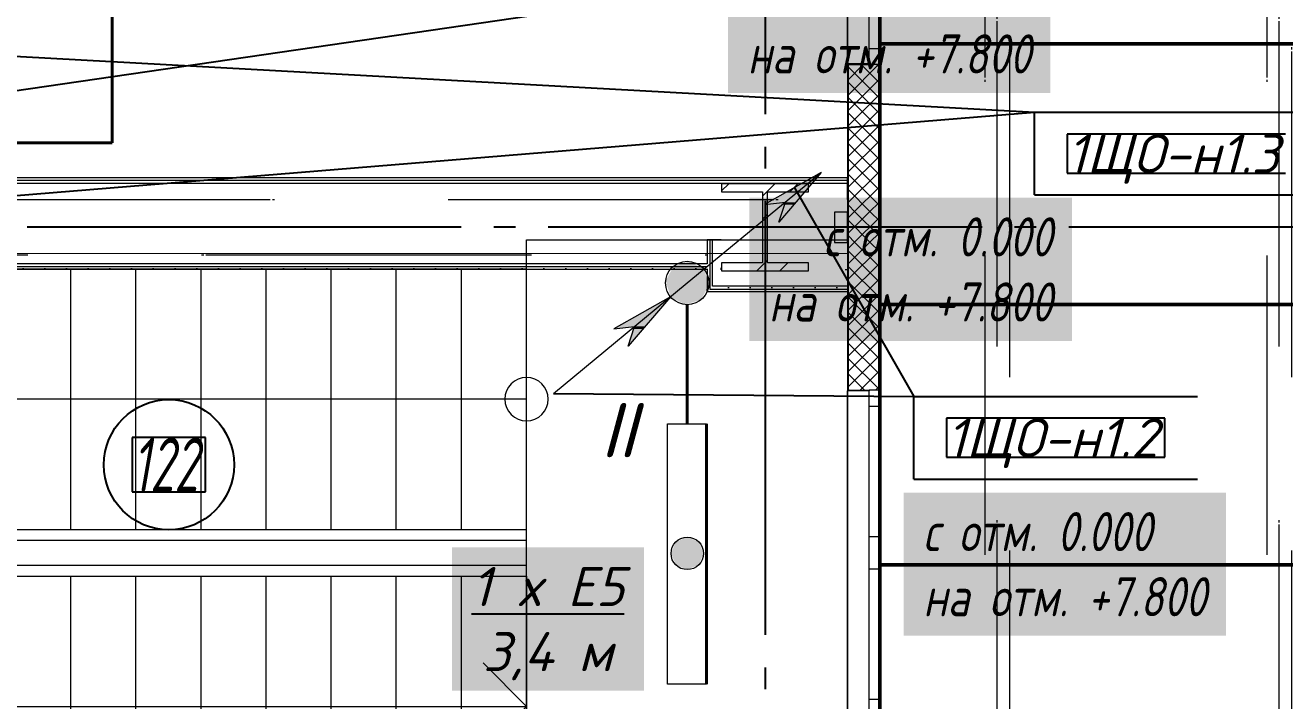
# Model space of a CAD drawing. Header units: millimetres. Extents: x 0 to 1286, y 0 to 420.
# Drawn here: x 550.1 to 608.1, y 227.8 to 258.9 of the extents above; entities that cross this region are included whole.
import ezdxf

# ---------------------------------------------------------------- set-up
doc = ezdxf.new("R2010")
doc.units = ezdxf.units.MM
doc.linetypes.add('ГОСТ 2.303 5', pattern=[24, 20, -1.5, 1, -1.5])
doc.linetypes.add('СПКБ-0000-000-АР#002$0$Achse', pattern=[2300, 0, -800, 1500, 0])
for name, color, linetype in [('Viewport1ForCustomObjects_0', 7, 'Continuous'), ('Viewport2ForCustomObjects_0', 7, 'Continuous'), ('Номер помещения', 7, 'Continuous'), ('СПКБ-0000-000-АР#002$0$Колонны новые', 7, 'Continuous'), ('СПКБ-0000-000-АР#002$0$Лестница', 7, 'Continuous'), ('СПКБ-0000-000-АР#002$0$Оболочка - Крыша', 7, 'Continuous'), ('СПКБ-0000-000-АР#002$0$Окна ArchiCAD', 7, 'Continuous'), ('СПКБ-0000-000-АР#002$0$Перекрытие', 7, 'Continuous'), ('СПКБ-0000-000-АР#002$0$Перекрытие новые', 7, 'Continuous'), ('СПКБ-0000-000-АР#002$0$Стены', 7, 'Continuous'), ('СПКБ-0000-000-АР#002$0$Фахверк', 7, 'Continuous'), ('Строительные оси', 7, 'Continuous'), ('ЭО_АВАРИЙНОЕ ОСВЕЩЕНИЕ', 7, 'Continuous'), ('ЭО_РАБОЧЕЕ ОСВЕЩЕНИЕ', 7, 'Continuous')]:
    doc.layers.add(name, color=color, linetype=linetype)
for name, color, linetype, lineweight in [('СПКБ-0000-000-АР#002$0$0_Ном._пера__20', 1, 'Continuous', 20), ('СПКБ-0000-000-АР#002$0$Балка_Ном._пера__2', 8, 'Continuous', 15), ('СПКБ-0000-000-АР#002$0$Колонны новые_Ном._пера__20', 1, 'Continuous', 20), ('СПКБ-0000-000-АР#002$0$Лестница_Ном._пера__20', 1, 'Continuous', 20), ('СПКБ-0000-000-АР#002$0$Окна ArchiCAD_Ном._пера__6', 5, 'Continuous', 9), ('СПКБ-0000-000-АР#002$0$Перекрытие_Ном._пера__20', 1, 'Continuous', 20), ('СПКБ-0000-000-АР#002$0$Стены_Ном._пера__1', 7, 'Continuous', 13), ('СПКБ-0000-000-АР#002$0$Стены_Ном._пера__20', 1, 'Continuous', 20), ('СПКБ-0000-000-АР#002$0$Стены_Ном._пера__6', 5, 'Continuous', 9), ('СПКБ-0000-000-АР#002$0$Фахверк_Ном._пера__1', 7, 'Continuous', 13)]:
    doc.layers.add(name, color=color, linetype=linetype, lineweight=lineweight)
for name, color, linetype, lineweight, true_color in [('СПКБ-0000-000-АР#002$0$Колонны новые_Ном._пера__108', 7, 'Continuous', 13, 0xfd8379), ('СПКБ-0000-000-АР#002$0$Оболочка - Крыша_Ном._пера__4', 7, 'Continuous', 50, 0x029e21), ('СПКБ-0000-000-АР#002$0$Окна ArchiCAD_Ном._пера__68', 7, 'Continuous', 20, 0xfd4435), ('СПКБ-0000-000-АР#002$0$Перекрытие новые_Ном._пера__161', 7, 'Continuous', 13, 0xe11606), ('СПКБ-0000-000-АР#002$0$Стены_Ном._пера__68', 7, 'Continuous', 20, 0xfd4435), ('СПКБ-0000-000-АР#002$0$Фахверк_Ном._пера__102', 7, 'Continuous', 13, 0xcccccc)]:
    doc.layers.add(name, color=color, linetype=linetype, lineweight=lineweight, true_color=true_color)
doc.styles.add('1.8', font='isocpeui.ttf', dxfattribs={"height": 1.8})
doc.styles.add('2.5', font='isocpeui.ttf')
doc.styles.add('CustomTextStyle127', font='isocpeui.ttf', dxfattribs={"height": 1.8})
doc.styles.add('CustomTextStyle131', font='isocpeui.ttf', dxfattribs={"height": 1.8})
doc.styles.add('CustomTextStyle54', font='isocpeui.ttf', dxfattribs={"width": 0.651774, "height": 2.5})
pattern_1 = [(45, (0, 0), (-35.35534, 35.35534), []), (135, (0, 0), (35.35534, 35.35534), [])]
pattern_2 = [(0, (0, 0), (0, 173.2051), [0, -100]), (0, (50, 86.6), (0, 173.2051), [0, -100])]

# ---------------------------------------------------------------- blocks, each defined once
blk = doc.blocks.new('*E728')
at = {"layer": 'Номер помещения', "color": 7, "linetype": 'Continuous', "true_color": 0xffffff}
for p, q in [((220.651, 119.166), (217.276, 119.166)), ((217.276, 119.166), (217.276, 116.666)), ((220.651, 116.666), (220.651, 119.166)), ((217.276, 116.666), (220.651, 116.666)), ((217.276, 116.666), (217.276, 116.666))]:
    blk.add_line(p, q, dxfattribs=at)
at = {"layer": 'Номер помещения', "color": 6, "linetype": 'Continuous'}
blk.add_circle((218.964, 117.916), 3, dxfattribs=at)
at = {"layer": 'Строительные оси', "color": 3, "linetype": 'ГОСТ 2.303 5', "lineweight": 25}
for p, q in [((246.431, 202.072), (246.431, -45.143)), ((280.431, 128.857), (-283.569, 128.857))]:
    blk.add_line(p, q, dxfattribs=at)
at = {"layer": 'ЭО_РАБОЧЕЕ ОСВЕЩЕНИЕ', "color": 5, "lineweight": 40}
for p, q in [((216.341, 142.043), (216.341, 132.748)), ((216.341, 132.748), (186.681, 132.752)), ((242.849, 119.795), (242.849, 125.29)), ((243.734, 119.795), (243.734, 107.795))]:
    blk.add_line(p, q, dxfattribs=at)
at = {"layer": 'ЭО_РАБОЧЕЕ ОСВЕЩЕНИЕ', "color": 7, "lineweight": 0}
for p, q in [((242.849, 126.29), (249.022, 131.379)), ((249.022, 131.379), (246.411, 129.901)), ((249.022, 131.379), (247.074, 129.097)), ((246.411, 129.901), (247.368, 130.015)), ((247.074, 129.097), (247.368, 130.015)), ((236.677, 121.2), (242.849, 126.29)), ((242.078, 125.653), (239.467, 124.176)), ((242.078, 125.653), (240.13, 123.372)), ((239.467, 124.176), (240.424, 124.29)), ((240.13, 123.372), (240.424, 124.29)), ((241.934, 107.795), (241.934, 119.795)), ((241.934, 119.795), (243.734, 119.795)), ((243.734, 107.795), (241.934, 107.795))]:
    blk.add_line(p, q, dxfattribs=at)
for centre, radius in [((242.849, 126.29), 1), ((242.849, 113.83), 0.75)]:
    blk.add_circle(centre, radius, dxfattribs=at)
at = {"layer": 'ЭО_РАБОЧЕЕ ОСВЕЩЕНИЕ', "color": 5, "lineweight": 0}
for points in [[(249.022, 131.379), (246.612, 130.015), (247.368, 130.015)], [(249.022, 131.379), (247.368, 130.015), (247.857, 130.015)], [(246.612, 130.015), (247.368, 130.015), (246.411, 129.901)], [(247.368, 130.015), (247.331, 129.901), (247.76, 129.901)], [(247.368, 130.015), (247.857, 130.015), (247.76, 129.901)], [(247.331, 129.901), (247.76, 129.901), (247.074, 129.097)], [(242.078, 125.653), (239.668, 124.29), (240.424, 124.29)], [(242.078, 125.653), (240.424, 124.29), (240.913, 124.29)], [(239.668, 124.29), (240.424, 124.29), (239.467, 124.176)], [(240.424, 124.29), (240.387, 124.176), (240.816, 124.176)], [(240.424, 124.29), (240.913, 124.29), (240.816, 124.176)], [(240.387, 124.176), (240.816, 124.176), (240.13, 123.372)], [(242.319, 114.36), (242.099, 113.83), (243.599, 113.83)], [(242.849, 114.58), (242.319, 114.36), (243.38, 114.36)], [(242.319, 114.36), (243.38, 114.36), (243.599, 113.83)], [(242.099, 113.83), (242.319, 113.3), (243.38, 113.3)], [(242.099, 113.83), (243.599, 113.83), (243.38, 113.3)], [(242.319, 113.3), (243.38, 113.3), (242.849, 113.08)]]:
    blk.add_solid(points, dxfattribs=at)
at = {"layer": 'ЭО_РАБОЧЕЕ ОСВЕЩЕНИЕ', "color": 5, "lineweight": 40}
for points in [[(242.945, 127.285), (242.213, 127.061), (243.366, 127.061)], [(242.141, 126.926), (241.854, 126.385), (243.786, 126.385)], [(242.213, 127.061), (242.141, 126.926), (243.621, 126.926)], [(242.141, 126.926), (243.621, 126.926), (243.786, 126.385)], [(242.213, 127.061), (243.366, 127.061), (243.621, 126.926)], [(241.854, 126.385), (241.912, 126.194), (243.845, 126.194)], [(241.854, 126.385), (243.786, 126.385), (243.845, 126.194)], [(241.912, 126.194), (242.078, 125.653), (243.557, 125.653)], [(241.912, 126.194), (243.845, 126.194), (243.557, 125.653)], [(242.078, 125.653), (242.332, 125.518), (243.485, 125.518)], [(242.078, 125.653), (243.557, 125.653), (243.485, 125.518)], [(242.332, 125.518), (243.485, 125.518), (242.754, 125.294)]]:
    blk.add_solid(points, dxfattribs=at)
at = {"layer": 'Номер помещения', "linetype": 'Continuous', "style": 'CustomTextStyle54', "width": 0.651774}
blk.add_text('122', height=2.5, dxfattribs=at).set_placement((217.276, 116.666))
blk = doc.blocks.new('СПКБ-0000-000-АР#002$0$Перекрытие_1', base_point=(-24406.7, -2530.4))
at = {"layer": 'СПКБ-0000-000-АР#002$0$Перекрытие новые_Ном._пера__161', "color": 12, "linetype": 'Continuous', "lineweight": 13, "true_color": 0xe11606, "flags": 128}
blk.add_lwpolyline([(-17956.9, 25286.1), (17852.7, 25286.1), (17852.7, 19190.9), (22461.7, 19187.9), (22461.7, 18552.9), (22461.7, 17602.9), (22461.7, 15678), (25022.7, 15678), (25022.7, 12764.4), (19954.3, 12763.6), (19944.2, 10016.9), (25022.7, 10016.9), (25022.7, 7088.9), (22461.7, 7088.9), (22461.7, 5117.1), (22461.7, 4167.1), (22461.7, 3579), (17852.7, 3579), (17852.7, -2530.3), (5844.3, -2530.3)], dxfattribs=at)
blk = doc.blocks.new('СПКБ-0000-000-АР#002$0$Перекрытие_5', base_point=(23544.2, 12827.6))
at = {"layer": 'СПКБ-0000-000-АР#002$0$Перекрытие_Ном._пера__20', "color": 1, "linetype": 'Continuous', "lineweight": 20, "flags": 128}
blk.add_lwpolyline([(23544.2, 12827.6), (25022.7, 12827.6), (25022.7, 9943.9), (23544.2, 9943.9)], close=True, dxfattribs=at)
blk = doc.blocks.new('СПКБ-0000-000-АР#002$0$Двустворчатое Окно 19')
at = {"layer": 'СПКБ-0000-000-АР#002$0$Окна ArchiCAD_Ном._пера__6', "color": 5, "linetype": 'Continuous', "lineweight": 9}
for p, q in [((-747, 100), (747, 100)), ((-750, 0), (-675, 0)), ((-675, 0), (-675, -50)), ((-675, 0), (-75, 0)), ((-75, -50), (-75, 0)), ((-75, 0), (0, 0)), ((0, 0), (75, 0)), ((75, 0), (75, -50)), ((75, 0), (675, 0)), ((675, -50), (675, 0)), ((675, 0), (750, 0)), ((-750, -50), (750, -50)), ((-675, -50), (-750, -50)), ((-75, -50), (-675, -50)), ((0, -50), (-75, -50)), ((75, -50), (0, -50)), ((675, -50), (75, -50)), ((750, -50), (675, -50))]:
    blk.add_line(p, q, dxfattribs=at)
at = {"layer": 'СПКБ-0000-000-АР#002$0$Окна ArchiCAD_Ном._пера__68', "color": 20, "linetype": 'Continuous', "lineweight": 20, "true_color": 0xfd4435}
for p, q in [((-750, -47), (-750, 0)), ((750, -47), (750, 0)), ((-750, -50), (-750, -47)), ((750, -50), (750, -47))]:
    blk.add_line(p, q, dxfattribs=at)
blk = doc.blocks.new('СПКБ-0000-000-АР#002$0$Стена_5', base_point=(25022.7, 3584))
at = {"layer": 'СПКБ-0000-000-АР#002$0$Стены_Ном._пера__68', "linetype": 'Continuous', "lineweight": 20, "true_color": 0xfd4435}
for points in [[(25022.7, 13635.4), (25025.7, 13635.4), (25122.7, 13635.4), (25122.7, 13638.4), (25022.7, 13638.4)], [(25022.7, 12955.7), (25025.7, 12955.7), (25025.7, 13635.4), (25022.7, 13635.4)], [(25169.7, 12955.7), (25172.7, 12955.7), (25172.7, 13635.4), (25169.7, 13635.4)], [(25025.7, 12955.7), (25023.1, 12955.7), (25023.1, 12815.7), (25025.7, 12815.7)], [(25172.7, 12815.7), (25172.7, 12955.7), (25169.7, 12955.7), (25169.7, 12815.7)], [(25022.7, 12815.7), (25022.7, 12135.4), (25025.7, 12135.4), (25025.7, 12815.7)], [(25172.7, 12815.7), (25169.7, 12815.7), (25169.7, 12135.4), (25172.7, 12135.4)], [(25022.7, 12132.4), (25122.7, 12132.4), (25122.7, 12135.4), (25025.7, 12135.4), (25022.7, 12135.4)]]:
    blk.add_hatch(color=20, dxfattribs=at).paths.add_polyline_path(points)
h = blk.add_hatch(dxfattribs=at)
h.set_pattern_fill('СЕТКА_5X5_ДИАГОНАЛЬНАЯ', color=20, style=0, pattern_type=2)
h.set_pattern_definition(pattern_1)
h.paths.add_polyline_path([(25122.7, 13635.4), (25025.7, 13635.4), (25025.7, 12955.7), (25169.7, 12955.7), (25169.7, 13635.4)])
h = blk.add_hatch(dxfattribs=at)
h.set_pattern_fill('СЕТКА_5X5_ДИАГОНАЛЬНАЯ', color=20, style=0, pattern_type=2)
h.set_pattern_definition(pattern_1)
h.paths.add_polyline_path([(25169.7, 12815.7), (25169.7, 12955.7), (25025.7, 12955.7), (25025.7, 12815.7)])
h = blk.add_hatch(dxfattribs=at)
h.set_pattern_fill('СЕТКА_5X5_ДИАГОНАЛЬНАЯ', color=20, style=0, pattern_type=2)
h.set_pattern_definition(pattern_1)
h.paths.add_polyline_path([(25025.7, 12135.4), (25122.7, 12135.4), (25169.7, 12135.4), (25169.7, 12815.7), (25025.7, 12815.7)])
at = {"layer": 'СПКБ-0000-000-АР#002$0$Стены_Ном._пера__68', "color": 20, "linetype": 'Continuous', "lineweight": 20, "true_color": 0xfd4435}
for p, q in [((25122.7, 13638.4), (25022.7, 13638.4)), ((25022.7, 13635.4), (25022.7, 13638.4)), ((25025.7, 13635.4), (25025.7, 12955.7)), ((25025.7, 13635.4), (25122.7, 13635.4)), ((25122.7, 13635.4), (25122.7, 13638.4)), ((25169.7, 13635.4), (25122.7, 13635.4)), ((25169.7, 12955.7), (25169.7, 13635.4)), ((25172.7, 13635.4), (25169.7, 13635.4)), ((25025.7, 12955.7), (25025.7, 12815.7)), ((25169.7, 12815.7), (25169.7, 12955.7)), ((25025.7, 12815.7), (25025.7, 12135.4)), ((25169.7, 12135.4), (25169.7, 12815.7)), ((25022.7, 12135.4), (25022.7, 12132.4)), ((25122.7, 12132.4), (25022.7, 12132.4)), ((25025.7, 12135.4), (25122.7, 12135.4)), ((25122.7, 12135.4), (25122.7, 12132.4)), ((25169.7, 12135.4), (25122.7, 12135.4)), ((25172.7, 12135.4), (25169.7, 12135.4))]:
    blk.add_line(p, q, dxfattribs=at)
at = {"layer": 'СПКБ-0000-000-АР#002$0$Стены_Ном._пера__68', "color": 20, "linetype": 'Continuous', "lineweight": 20, "true_color": 0xfd4435, "flags": 128}
for points in [[(25022.7, 13635.4), (25022.7, 12955.7)], [(25172.7, 12135.4), (25172.7, 13635.4)], [(25022.7, 12815.7), (25022.7, 12135.4)]]:
    blk.add_lwpolyline(points, dxfattribs=at)
at = {"layer": 'СПКБ-0000-000-АР#002$0$Окна ArchiCAD', "color": 5, "linetype": 'Continuous', "lineweight": 9, "zscale": 1000, "rotation": 90}
for p in [(25122.7, 14385.4), (25122.7, 11385.4)]:
    blk.add_blockref('СПКБ-0000-000-АР#002$0$Двустворчатое Окно 19', p, dxfattribs=at)
blk = doc.blocks.new('СПКБ-0000-000-АР#002$0$Стена_84', base_point=(25022.7, 12689.2))
at = {"layer": 'СПКБ-0000-000-АР#002$0$Стены_Ном._пера__20', "linetype": 'Continuous', "lineweight": 20}
h = blk.add_hatch(dxfattribs=at)
h.set_pattern_fill('ШТУКАТУРКА', color=1, style=0, pattern_type=2)
h.set_pattern_definition(pattern_2)
h.paths.add_polyline_path([(24384.3, 12601.2), (24376.6, 12589.2), (24388.6, 12589.2), (24388.6, 12601.2)])
h = blk.add_hatch(dxfattribs=at)
h.set_pattern_fill('ШТУКАТУРКА', color=1, style=0, pattern_type=2)
h.set_pattern_definition(pattern_2)
h.paths.add_polyline_path([(24388.6, 12608), (24384.3, 12601.2), (24388.6, 12601.2)])
h = blk.add_hatch(dxfattribs=at)
h.set_pattern_fill('ШТУКАТУРКА', color=1, style=0, pattern_type=2)
h.set_pattern_definition(pattern_2)
h.paths.add_polyline_path([(24388.6, 12601.2), (24400.6, 12601.2), (24400.6, 12614.2), (24392.6, 12614.2), (24388.6, 12608)])
h = blk.add_hatch(dxfattribs=at)
h.set_pattern_fill('ШТУКАТУРКА', color=1, style=0, pattern_type=2)
h.set_pattern_definition(pattern_2)
h.paths.add_polyline_path([(24388.6, 12589.2), (25022.7, 12589.2), (25022.7, 12601.2), (24388.6, 12601.2)])
h = blk.add_hatch(dxfattribs=at)
h.set_pattern_fill('ШТУКАТУРКА', color=1, style=0, pattern_type=2)
h.set_pattern_definition(pattern_2)
h.paths.add_polyline_path([(24400.6, 12626.7), (24392.6, 12614.2), (24400.6, 12614.2)])
h = blk.add_hatch(dxfattribs=at)
h.set_pattern_fill('ШТУКАТУРКА', color=1, style=0, pattern_type=2)
h.set_pattern_definition(pattern_2)
h.paths.add_polyline_path([(24400.6, 12601.2), (25022.7, 12601.2), (25022.7, 12614.2), (24400.6, 12614.2)])
at = {"layer": 'СПКБ-0000-000-АР#002$0$Стены_Ном._пера__1', "color": 7, "linetype": 'СПКБ-0000-000-АР#002$0$Achse', "lineweight": 13, "flags": 128}
blk.add_lwpolyline([(25022.7, 12689.2), (24440.6, 12689.2)], dxfattribs=at)
at = {"layer": 'СПКБ-0000-000-АР#002$0$Стены_Ном._пера__1', "color": 7, "linetype": 'Continuous', "lineweight": 13, "flags": 128}
blk.add_lwpolyline([(25022.7, 12689.2), (25022.7, 12614.2)], dxfattribs=at)
at = {"layer": 'СПКБ-0000-000-АР#002$0$Стены_Ном._пера__20', "color": 1, "linetype": 'Continuous', "lineweight": 20, "flags": 128}
for points in [[(25022.7, 12614.2), (25022.7, 12601.2)], [(25022.7, 12601.2), (25022.7, 12589.2)], [(24376.6, 12589.2), (25022.7, 12589.2)]]:
    blk.add_lwpolyline(points, dxfattribs=at)
at = {"layer": 'СПКБ-0000-000-АР#002$0$Стены_Ном._пера__68', "color": 20, "linetype": 'Continuous', "lineweight": 20, "true_color": 0xfd4435}
for p, q in [((24388.6, 12608), (24388.6, 12601.2)), ((24388.6, 12601.2), (24400.6, 12601.2)), ((24400.6, 12614.2), (24400.6, 12626.7)), ((25022.7, 12614.2), (24400.6, 12614.2)), ((24400.6, 12601.2), (25022.7, 12601.2))]:
    blk.add_line(p, q, dxfattribs=at)
blk = doc.blocks.new('СПКБ-0000-000-АР#002$0$Стена_88', base_point=(24440.6, 12689.2))
at = {"layer": 'СПКБ-0000-000-АР#002$0$Стены_Ном._пера__20', "linetype": 'Continuous', "lineweight": 20}
h = blk.add_hatch(dxfattribs=at)
h.set_pattern_fill('ШТУКАТУРКА', color=1, style=0, pattern_type=2)
h.set_pattern_definition(pattern_2)
h.paths.add_polyline_path([(24384.3, 12601.2), (24388.6, 12608), (24388.6, 12827.6), (24376.6, 12827.6), (24376.6, 12601.2)])
h = blk.add_hatch(dxfattribs=at)
h.set_pattern_fill('ШТУКАТУРКА', color=1, style=0, pattern_type=2)
h.set_pattern_definition(pattern_2)
h.paths.add_polyline_path([(24392.6, 12614.2), (24400.6, 12626.7), (24400.6, 12827.6), (24388.6, 12827.6), (24388.6, 12614.2)])
h = blk.add_hatch(dxfattribs=at)
h.set_pattern_fill('ШТУКАТУРКА', color=1, style=0, pattern_type=2)
h.set_pattern_definition(pattern_2)
h.paths.add_polyline_path([(24384.3, 12601.2), (24376.6, 12601.2), (24376.6, 12589.2)])
h = blk.add_hatch(dxfattribs=at)
h.set_pattern_fill('ШТУКАТУРКА', color=1, style=0, pattern_type=2)
h.set_pattern_definition(pattern_2)
h.paths.add_polyline_path([(24388.6, 12614.2), (24388.6, 12608), (24392.6, 12614.2)])
at = {"layer": 'СПКБ-0000-000-АР#002$0$Стены_Ном._пера__1', "color": 7, "linetype": 'Continuous', "lineweight": 13, "flags": 128}
blk.add_lwpolyline([(24440.6, 12827.6), (24400.6, 12827.6)], dxfattribs=at)
at = {"layer": 'СПКБ-0000-000-АР#002$0$Стены_Ном._пера__1', "color": 7, "linetype": 'СПКБ-0000-000-АР#002$0$Achse', "lineweight": 13, "flags": 128}
blk.add_lwpolyline([(24440.6, 12689.2), (24440.6, 12827.6)], dxfattribs=at)
at = {"layer": 'СПКБ-0000-000-АР#002$0$Стены_Ном._пера__20', "color": 1, "linetype": 'Continuous', "lineweight": 20, "flags": 128}
blk.add_lwpolyline([(24376.6, 12589.2), (24376.6, 12601.2)], dxfattribs=at)
at = {"layer": 'СПКБ-0000-000-АР#002$0$Стены_Ном._пера__6', "color": 5, "linetype": 'Continuous', "lineweight": 9, "flags": 128}
for points in [[(24388.6, 12827.6), (24376.6, 12827.6)], [(24376.6, 12827.6), (24376.6, 12717.6)], [(24400.6, 12827.6), (24388.6, 12827.6)], [(24376.6, 12693.6), (24376.6, 12601.2)]]:
    blk.add_lwpolyline(points, dxfattribs=at)
at = {"layer": 'СПКБ-0000-000-АР#002$0$Стены_Ном._пера__68', "color": 20, "linetype": 'Continuous', "lineweight": 20, "true_color": 0xfd4435}
for p, q in [((24388.6, 12827.6), (24388.6, 12614.2)), ((24400.6, 12626.7), (24400.6, 12827.6)), ((24388.6, 12614.2), (24388.6, 12608))]:
    blk.add_line(p, q, dxfattribs=at)
blk = doc.blocks.new('СПКБ-0000-000-АР#002$0$Стена_250', base_point=(18468.1, 13013.6))
at = {"layer": 'СПКБ-0000-000-АР#002$0$Стены_Ном._пера__20', "linetype": 'Continuous', "lineweight": 20}
h = blk.add_hatch(dxfattribs=at)
h.set_pattern_fill('ШТУКАТУРКА', color=1, style=0, pattern_type=2)
h.set_pattern_definition(pattern_2)
h.paths.add_polyline_path([(25022.7, 13113.6), (19950.3, 13113.6), (19950.3, 13101.6), (25022.7, 13101.6)])
h = blk.add_hatch(dxfattribs=at)
h.set_pattern_fill('ШТУКАТУРКА', color=1, style=0, pattern_type=2)
h.set_pattern_definition(pattern_2)
h.paths.add_polyline_path([(19950.3, 13101.6), (19950.3, 13088.6), (25022.7, 13088.6), (25022.7, 13101.6)])
at = {"layer": 'СПКБ-0000-000-АР#002$0$Стены_Ном._пера__1', "color": 7, "linetype": 'Continuous', "lineweight": 13, "flags": 128}
blk.add_lwpolyline([(25022.7, 13013.6), (25022.7, 13088.6)], dxfattribs=at)
at = {"layer": 'СПКБ-0000-000-АР#002$0$Стены_Ном._пера__1', "color": 7, "linetype": 'СПКБ-0000-000-АР#002$0$Achse', "lineweight": 13, "flags": 128}
blk.add_lwpolyline([(20053.3, 13013.6), (25022.7, 13013.6)], dxfattribs=at)
at = {"layer": 'СПКБ-0000-000-АР#002$0$Стены_Ном._пера__20', "color": 1, "linetype": 'Continuous', "lineweight": 20, "flags": 128}
for points in [[(25022.7, 13113.6), (19950.3, 13113.6)], [(25022.7, 13101.6), (25022.7, 13113.6)], [(25022.7, 13088.6), (25022.7, 13101.6)]]:
    blk.add_lwpolyline(points, dxfattribs=at)
at = {"layer": 'СПКБ-0000-000-АР#002$0$Стены_Ном._пера__68', "color": 20, "linetype": 'Continuous', "lineweight": 20, "true_color": 0xfd4435}
for p, q in [((25022.7, 13101.6), (19950.3, 13101.6)), ((19950.3, 13088.6), (25022.7, 13088.6))]:
    blk.add_line(p, q, dxfattribs=at)
blk = doc.blocks.new('СПКБ-0000-000-АР#002$0$Стена_252', base_point=(24440.6, 12757.6))
at = {"layer": 'СПКБ-0000-000-АР#002$0$Стены_Ном._пера__20', "linetype": 'Continuous', "lineweight": 20}
h = blk.add_hatch(dxfattribs=at)
h.set_pattern_fill('ШТУКАТУРКА', color=1, style=0, pattern_type=2)
h.set_pattern_definition(pattern_2)
h.paths.add_polyline_path([(24376.6, 12717.6), (19954.3, 12717.6), (19954.3, 12705.6), (24376.6, 12705.6)])
h = blk.add_hatch(dxfattribs=at)
h.set_pattern_fill('ШТУКАТУРКА', color=1, style=0, pattern_type=2)
h.set_pattern_definition(pattern_2)
h.paths.add_polyline_path([(19954.3, 12693.6), (24376.6, 12693.6), (24376.6, 12705.6), (19954.3, 12705.6)])
at = {"layer": 'СПКБ-0000-000-АР#002$0$Стены_Ном._пера__1', "color": 7, "linetype": 'СПКБ-0000-000-АР#002$0$Achse', "lineweight": 13, "flags": 128}
blk.add_lwpolyline([(24376.6, 12757.6), (20053.3, 12757.6)], dxfattribs=at)
at = {"layer": 'СПКБ-0000-000-АР#002$0$Стены_Ном._пера__1', "color": 7, "linetype": 'Continuous', "lineweight": 13, "flags": 128}
blk.add_lwpolyline([(24376.6, 12757.6), (24376.6, 12717.6)], dxfattribs=at)
at = {"layer": 'СПКБ-0000-000-АР#002$0$Стены_Ном._пера__6', "color": 5, "linetype": 'Continuous', "lineweight": 9, "flags": 128}
blk.add_lwpolyline([(19954.3, 12693.6), (24376.6, 12693.6)], dxfattribs=at)
at = {"layer": 'СПКБ-0000-000-АР#002$0$Стены_Ном._пера__68', "color": 20, "linetype": 'Continuous', "lineweight": 20, "true_color": 0xfd4435}
for p, q in [((24376.6, 12717.6), (19954.3, 12717.6)), ((19954.3, 12705.6), (24376.6, 12705.6))]:
    blk.add_line(p, q, dxfattribs=at)
blk = doc.blocks.new('СПКБ-0000-000-АР#002$0$Колонна_101', base_point=(24643.1, 12885.7))
at = {"layer": 'СПКБ-0000-000-АР#002$0$Колонны новые_Ном._пера__108', "linetype": 'Continuous', "lineweight": 13, "true_color": 0xfd8379}
h = blk.add_hatch(dxfattribs=at)
h.set_pattern_fill('СТАЛЬ', color=11, style=0, pattern_type=2)
h.set_pattern_definition([(45, (0, 0), (-159.099, 159.099), []), (45, (-53.03, 53.03), (-159.099, 159.099), [])])
h.paths.add_polyline_path([(24443.1, 12685.7), (24843.1, 12685.7), (24843.1, 12722.4), (24654.8, 12722.4), (24654.8, 13049.1), (24843.1, 13049.1), (24843.1, 13085.7), (24443.1, 13085.7), (24443.1, 13049.1), (24631.4, 13049.1), (24631.4, 12722.4), (24443.1, 12722.4)])
at = {"layer": 'СПКБ-0000-000-АР#002$0$Колонны новые_Ном._пера__20', "color": 1, "linetype": 'Continuous', "lineweight": 20}
for p, q in [((24843.1, 13085.7), (24443.1, 13085.7)), ((24443.1, 13085.7), (24443.1, 13049.1)), ((24843.1, 13049.1), (24843.1, 13085.7)), ((24443.1, 13049.1), (24631.4, 13049.1)), ((24631.4, 13049.1), (24631.4, 12722.4)), ((24654.8, 12722.4), (24654.8, 13049.1)), ((24654.8, 13049.1), (24843.1, 13049.1)), ((24631.4, 12722.4), (24443.1, 12722.4)), ((24443.1, 12722.4), (24443.1, 12685.7)), ((24843.1, 12722.4), (24654.8, 12722.4)), ((24843.1, 12685.7), (24843.1, 12722.4)), ((24443.1, 12685.7), (24843.1, 12685.7))]:
    blk.add_line(p, q, dxfattribs=at)
blk = doc.blocks.new('СПКБ-0000-000-АР#002$0$Крыша_4', base_point=(27562.3, 16185.7))
at = {"layer": 'СПКБ-0000-000-АР#002$0$Оболочка - Крыша_Ном._пера__4', "linetype": 'Continuous', "lineweight": 50, "true_color": 0x029e21}
h = blk.add_hatch(dxfattribs=at)
h.set_pattern_fill('ПАНЕЛЬ_СЭНДВИЧ_ГОРИЗ', color=104, style=0, pattern_type=2)
h.set_pattern_definition([(180, (27028.7, 11402.7), (0, 1200), [])])
h.paths.add_polyline_path([(27562.3, 16185.7), (25172.7, 16185.7), (25172.7, 6585.3), (27562.3, 6585.3)])
at = {"layer": 'СПКБ-0000-000-АР#002$0$Оболочка - Крыша_Ном._пера__4', "color": 104, "linetype": 'Continuous', "lineweight": 50, "true_color": 0x029e21, "flags": 128}
blk.add_lwpolyline([(27562.3, 16185.7), (25172.7, 16185.7), (25172.7, 6585.3), (27562.3, 6585.3)], close=True, dxfattribs=at)
blk = doc.blocks.new('СПКБ-0000-000-АР#002$0$Лестничный Марш ЖБ 19_5')
at = {"layer": 'СПКБ-0000-000-АР#002$0$Лестница_Ном._пера__20', "color": 1, "linetype": 'Continuous', "lineweight": 20}
for p, q in [((1200, 3600), (0, 3600)), ((0, 3600), (0, 0)), ((600, 3600), (400, 3400)), ((600, 0), (600, 3600)), ((800, 3400), (600, 3600)), ((1200, 0), (1200, 3600)), ((0, 3300), (1200, 3300)), ((0, 3000), (1200, 3000)), ((0, 2700), (1200, 2700)), ((0, 2400), (1200, 2400)), ((0, 2100), (1200, 2100)), ((0, 1800), (1200, 1800)), ((0, 1500), (1200, 1500)), ((0, 1200), (1200, 1200)), ((0, 900), (1200, 900)), ((0, 600), (1200, 600)), ((0, 300), (1200, 300)), ((0, 0), (1200, 0))]:
    blk.add_line(p, q, dxfattribs=at)
for start, end in [(0, 180), (180, 0)]:
    blk.add_arc((600, 0), 100, start, end, dxfattribs=at)
blk = doc.blocks.new('СПКБ-0000-000-АР#002$0$Балка - Двутавр 19_2')
at = {"layer": 'СПКБ-0000-000-АР#002$0$Балка_Ном._пера__2', "color": 8, "linetype": 'СПКБ-0000-000-АР#002$0$Achse', "lineweight": 15}
for p, q in [((4500, 57.15), (0, 57.15)), ((0, 0), (9000, 0)), ((9000, 57.15), (4500, 57.15)), ((0, -57.15), (4500, -57.15)), ((4500, -57.15), (9000, -57.15))]:
    blk.add_line(p, q, dxfattribs=at)
blk = doc.blocks.new('СПКБ-0000-000-АР#002$0$Колонна_135', base_point=(24993.1, 12885.7))
at = {"layer": 'СПКБ-0000-000-АР#002$0$Фахверк_Ном._пера__102', "linetype": 'Continuous', "lineweight": 13, "true_color": 0xcccccc}
blk.add_hatch(color=254, dxfattribs=at).paths.add_polyline_path([(25023.1, 12815.7), (25023.1, 12955.7), (24963.1, 12955.7), (24963.1, 12815.7)])
at = {"layer": 'СПКБ-0000-000-АР#002$0$Фахверк_Ном._пера__1', "color": 7, "linetype": 'Continuous', "lineweight": 13, "flags": 128}
blk.add_lwpolyline([(25023.1, 12815.7), (25023.1, 12955.7), (24963.1, 12955.7), (24963.1, 12815.7)], close=True, dxfattribs=at)
blk = doc.blocks.new('*E727')
at = {"layer": 'СПКБ-0000-000-АР#002$0$0_Ном._пера__20', "color": 1, "linetype": 'Continuous', "lineweight": 20}
for p, q in [((475.76, 163.093), (511.76, 163.093)), ((475.76, 161.936), (511.76, 161.936))]:
    blk.add_line(p, q, dxfattribs=at)
at = {"layer": 'СПКБ-0000-000-АР#002$0$Балка_Ном._пера__2', "color": 8, "linetype": 'СПКБ-0000-000-АР#002$0$Achse', "lineweight": 15, "xscale": 0.01, "yscale": 0.01, "zscale": 10, "rotation": 90}
for p in [(533.45, 117.515), (546.446, 117.515)]:
    blk.add_blockref('СПКБ-0000-000-АР#002$0$Балка - Двутавр 19_2', p, dxfattribs=at)
at = {"layer": 'СПКБ-0000-000-АР#002$0$Колонны новые', "color": 1, "lineweight": 20, "xscale": 0.01, "yscale": 0.01, "zscale": 0.01}
blk.add_blockref('СПКБ-0000-000-АР#002$0$Колонна_101', (522.75, 177.515), dxfattribs=at)
at = {"layer": 'СПКБ-0000-000-АР#002$0$Лестница', "color": 161, "linetype": 'Continuous', "lineweight": 20, "true_color": 0xaaaaff, "yscale": 0.01, "zscale": 10}
for p, xscale, rotation in [((511.76, 163.593), 0.01, 90), ((475.76, 149.436), -0.01, 270)]:
    blk.add_blockref('СПКБ-0000-000-АР#002$0$Лестничный Марш ЖБ 19_5', p, dxfattribs=dict(at, xscale=xscale, rotation=rotation))
at = {"layer": 'СПКБ-0000-000-АР#002$0$Оболочка - Крыша', "color": 104, "linetype": 'Continuous', "lineweight": 50, "true_color": 0x029e21, "xscale": 0.01, "yscale": 0.01, "zscale": 0.01}
blk.add_blockref('СПКБ-0000-000-АР#002$0$Крыша_4', (551.941, 210.515), dxfattribs=at)
at = {"layer": 'СПКБ-0000-000-АР#002$0$Перекрытие', "color": 1, "linetype": 'Continuous', "lineweight": 20, "xscale": 0.01, "yscale": 0.01, "zscale": 0.01}
blk.add_blockref('СПКБ-0000-000-АР#002$0$Перекрытие_5', (511.76, 176.933), dxfattribs=at)
at = {"layer": 'СПКБ-0000-000-АР#002$0$Перекрытие новые', "color": 12, "linetype": 'Continuous', "lineweight": 13, "true_color": 0xe11606, "xscale": 0.01, "yscale": 0.01, "zscale": 0.01}
blk.add_blockref('СПКБ-0000-000-АР#002$0$Перекрытие_1', (32.251, 23.353), dxfattribs=at)
at = {"layer": 'СПКБ-0000-000-АР#002$0$Стены', "color": 20, "lineweight": 20, "true_color": 0xfd4435, "xscale": 0.01, "yscale": 0.01, "zscale": 0.01}
blk.add_blockref('СПКБ-0000-000-АР#002$0$Стена_5', (526.546, 84.497), dxfattribs=at)
at = {"layer": 'СПКБ-0000-000-АР#002$0$Стены', "color": 12, "lineweight": 50, "true_color": 0xdf0000, "xscale": 0.01, "yscale": 0.01, "zscale": 0.01}
for name, p in [('СПКБ-0000-000-АР#002$0$Стена_250', (461, 178.793)), ('СПКБ-0000-000-АР#002$0$Стена_88', (520.725, 175.55)), ('СПКБ-0000-000-АР#002$0$Стена_252', (520.725, 176.233)), ('СПКБ-0000-000-АР#002$0$Стена_84', (526.546, 175.55))]:
    blk.add_blockref(name, p, dxfattribs=at)
at = {"layer": 'СПКБ-0000-000-АР#002$0$Фахверк', "color": 7, "lineweight": 13, "xscale": 0.01, "yscale": 0.01, "zscale": 0.01}
blk.add_blockref('СПКБ-0000-000-АР#002$0$Колонна_135', (526.25, 177.515), dxfattribs=at)
blk = doc.blocks.new('CustomObjectsInViewport1_0')
at = {"layer": 'ЭО_АВАРИЙНОЕ ОСВЕЩЕНИЕ'}
blk.add_line((518.382, 251.333), (595.459, 262.565), dxfattribs=at)
at = {"layer": 'ЭО_РАБОЧЕЕ ОСВЕЩЕНИЕ'}
for p, q in [((529.61, 258.571), (596.602, 254.885)), ((517.265, 248.392), (596.602, 254.885)), ((596.602, 254.885), (609.665, 254.885)), ((596.602, 251.085), (596.602, 254.885)), ((596.602, 254.885), (599.602, 254.885)), ((585.546, 251.403), (591.048, 241.785)), ((596.602, 251.085), (609.665, 251.085)), ((574.433, 241.929), (591.048, 241.785)), ((591.048, 241.785), (604.111, 241.785)), ((591.048, 237.985), (591.048, 241.785)), ((591.048, 241.785), (594.048, 241.785)), ((591.048, 237.985), (604.111, 237.985))]:
    blk.add_line(p, q, dxfattribs=at)
at = {"layer": 'ЭО_РАБОЧЕЕ ОСВЕЩЕНИЕ', "color": 7, "true_color": 0xffffff}
for p, q in [((608.165, 253.885), (598.102, 253.885)), ((598.102, 253.885), (598.102, 252.085)), ((598.102, 252.085), (608.165, 252.085)), ((598.102, 252.085), (598.102, 252.085)), ((602.611, 240.785), (592.548, 240.785)), ((592.548, 240.785), (592.548, 238.985)), ((602.611, 238.985), (602.611, 240.785)), ((592.548, 238.985), (602.611, 238.985)), ((592.548, 238.985), (592.548, 238.985))]:
    blk.add_line(p, q, dxfattribs=at)
at = {"layer": 'ЭО_РАБОЧЕЕ ОСВЕЩЕНИЕ'}
for s, style, p in [('1ЩО-н1.3', 'CustomTextStyle131', (598.102, 252.085)), ('1ЩО-н1.2', 'CustomTextStyle127', (592.548, 238.985))]:
    blk.add_text(s, height=1.8, dxfattribs=dict(at, style=style)).set_placement(p)

msp = doc.modelspace()

# ---------------------------------------------------------------- block references
msp.add_blockref('*E727', (61.438, 72.071))
at = {"layer": 'Viewport1ForCustomObjects_0'}
msp.add_blockref('CustomObjectsInViewport1_0', (0, 0), dxfattribs=at)
at = {"layer": 'Viewport2ForCustomObjects_0'}
msp.add_blockref('*E728', (337.756, 120.729), dxfattribs=at)

# ---------------------------------------------------------------- texts
at = {"layer": 'ЭО_АВАРИЙНОЕ ОСВЕЩЕНИЕ', "insert": (596.44, 261.477), "char_height": 1.8, "attachment_point": 3, "style": '1.8', "bg_fill": 1, "box_fill_scale": 1.5, "bg_fill_color": 7, "bg_fill_true_color": 16777215, "bg_fill_transparency": 0}
msp.add_mtext('{\\W0.8;с отм. 0.000\\Pна отм. +7.800}', dxfattribs=at)
at = {"layer": 'ЭО_РАБОЧЕЕ ОСВЕЩЕНИЕ', "char_height": 1.8, "style": '1.8', "bg_fill": 1, "box_fill_scale": 1.5, "bg_fill_color": 7, "bg_fill_true_color": 16777215, "bg_fill_transparency": 0}
for s, insert, attachment_point in [('{\\W0.8;с отм. 0.000\\Pна отм. +7.800}', (597.424, 250.045), 3), ('{\\W0.8;с отм. 0.000\\Pна отм. +7.800}', (591.475, 236.461), 1), ('{\\L1 x Е5\\P}3,4 м', (574.18, 231.32), 5)]:
    msp.add_mtext(s, dxfattribs=dict(at, insert=insert, attachment_point=attachment_point))
at = {"layer": 'ЭО_РАБОЧЕЕ ОСВЕЩЕНИЕ', "insert": (577.422, 240.239), "char_height": 2.5, "attachment_point": 5, "style": '2.5'}
msp.add_mtext('II', dxfattribs=at)

doc.saveas('drawing.dxf')
